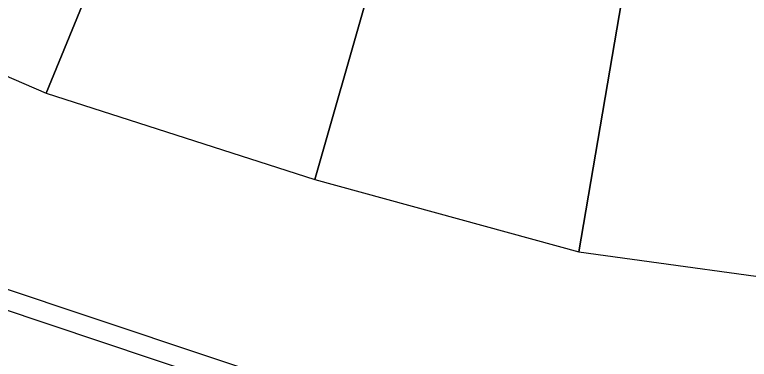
# Model space of a CAD drawing. Header units: metres. Extents: x 263639 to 269142, y 7370519 to 7372711.
# Drawn here: x 265376.18 to 265420.43, y 7371459.59 to 7371480.37 of the extents above; entities that cross this region are included whole.
import ezdxf

# ---------------------------------------------------------------- set-up
doc = ezdxf.new("R2010")
doc.units = ezdxf.units.M
doc.layers.add('LOTE', color=7, linetype='Continuous')

msp = doc.modelspace()

# ---------------------------------------------------------------- linework, layer by layer
msp.add_line((265400.228, 7371454.331), (265348.671, 7371471.58))
msp.add_lwpolyline([(265284.92, 7371511.784), (265306.043, 7371411.529, 0.416998), (265313.207, 7371406.907), (265401.488, 7371426.385, 0.375949), (265406.174, 7371432.752), (265404.684, 7371450.287, 0.299278), (265400.609, 7371455.469), (265349.052, 7371472.718, -0.101913), (265346.958, 7371473.933), (265296.704, 7371518.825, 0.346919), (265289.286, 7371519.28), (265287.37, 7371517.951, 0.30164)], format="xyb", close=True)
for radius in [156.053, 157.253]:
    msp.add_arc((265439.05, 7371608.538), radius, 262.52449, 303.58442)
at = {"layer": 'LOTE', "color": 7}
for points in [[(265379.022, 7371513.104), (265379.022, 7371513.104), (265362.935, 7371482.209), (265378.067, 7371475.633), (265391.167, 7371507.592), (265379.022, 7371513.104)], [(265394.254, 7371470.436), (265394.254, 7371470.436), (265403.667, 7371503.428), (265393.643, 7371506.714), (265393.643, 7371506.714), (265391.167, 7371507.592), (265378.067, 7371475.633), (265394.254, 7371470.436)], [(265410.163, 7371466.063), (265410.163, 7371466.063), (265416.04, 7371500.599), (265413.564, 7371500.99), (265403.667, 7371503.428), (265403.667, 7371503.428), (265394.254, 7371470.436), (265410.163, 7371466.063)], [(265416.04, 7371500.599), (265416.04, 7371500.599), (265410.163, 7371466.063), (265425.65, 7371463.946), (265426.222, 7371463.925), (265429.17, 7371498.953), (265416.04, 7371500.599)]]:
    msp.add_lwpolyline(points, close=True, dxfattribs=at)

doc.saveas('drawing.dxf')
